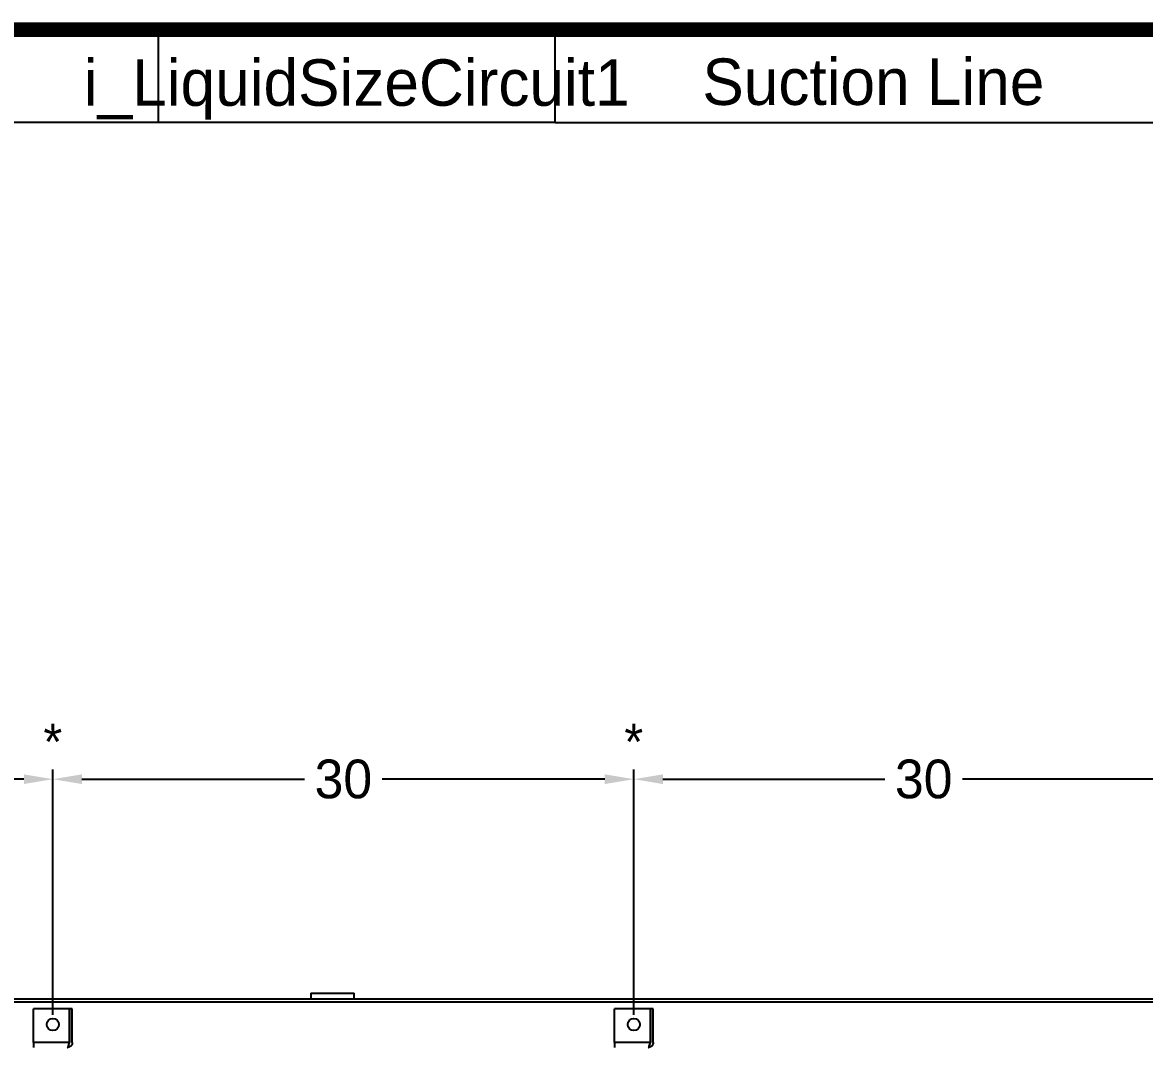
# Model space of a CAD drawing. Header units: inches. Extents: x 547 to 857, y 246 to 442.
# Drawn here: x 643.1 to 701, y 385.5 to 438.4 of the extents above; entities that cross this region are included whole.
import ezdxf
from ezdxf.enums import TextEntityAlignment as Align

# ---------------------------------------------------------------- set-up
doc = ezdxf.new("R2010")
doc.units = ezdxf.units.IN
doc.header["$MEASUREMENT"] = 0
doc.header["$PDSIZE"] = -1
doc.layers.add('C1RC', color=7, linetype='Continuous')
doc.dimstyles.new('RAE Solutions', dxfattribs={"dimtxt": 2, "dimasz": 1.5, "dimexe": 0.5, "dimexo": 0.5, "dimgap": 0.5, "dimtad": 0, "dimtih": 1, "dimtoh": 1, "dimdec": 3, "dimrnd": 0.125, "dimzin": 1, "dimdsep": 46, "dimlunit": 5, "dimtxsty": 'Standard', "dimcen": 0.09, "dimadec": 0, "dimazin": 0, "dimtfac": 1, "dimtdec": 3, "dimtofl": 0, "dimtmove": 0, "dimatfit": 3, "dimfxl": 1, "dimtolj": 1, "dimtzin": 1, "dimarcsym": 0})

# ---------------------------------------------------------------- blocks, each defined once
blk = doc.blocks.new('*D208')
at = {"color": 0, "lineweight": -2}
for p, q in [((613.602, 387.183), (613.602, 399.857)), ((644.665, 387.183), (644.665, 399.857)), ((615.102, 399.357), (627.3, 399.357)), ((643.165, 399.357), (630.967, 399.357))]:
    blk.add_line(p, q, dxfattribs=at)
at = {"color": 0}
for points in [[(615.102, 399.607), (615.102, 399.107), (613.602, 399.357)], [(643.165, 399.607), (643.165, 399.107), (644.665, 399.357)]]:
    blk.add_solid(points, dxfattribs=at)
at = {"layer": 'Defpoints', "color": 0}
for p in [(644.665, 399.357), (613.602, 386.683), (644.665, 386.683)]:
    blk.add_point(p, dxfattribs=at)
at = {"color": 0, "insert": (629.133, 399.357), "char_height": 2, "attachment_point": 5}
blk.add_mtext('\\A1;31', dxfattribs=at)
blk = doc.blocks.new('*D209')
at = {"color": 0, "lineweight": -2}
for p, q in [((644.665, 387.183), (644.665, 399.857)), ((674.665, 387.183), (674.665, 399.857)), ((646.165, 399.357), (657.665, 399.357)), ((673.165, 399.357), (661.665, 399.357))]:
    blk.add_line(p, q, dxfattribs=at)
at = {"color": 0}
for points in [[(646.165, 399.607), (646.165, 399.107), (644.665, 399.357)], [(673.165, 399.607), (673.165, 399.107), (674.665, 399.357)]]:
    blk.add_solid(points, dxfattribs=at)
at = {"layer": 'Defpoints', "color": 0}
for p in [(674.665, 399.357), (644.665, 386.683), (674.665, 386.683)]:
    blk.add_point(p, dxfattribs=at)
at = {"color": 0, "insert": (659.665, 399.357), "char_height": 2, "attachment_point": 5}
blk.add_mtext('\\A1;30', dxfattribs=at)
blk = doc.blocks.new('*D210')
at = {"color": 0, "lineweight": -2}
for p, q in [((674.665, 387.183), (674.665, 399.857)), ((704.602, 387.183), (704.602, 399.857)), ((676.165, 399.357), (687.633, 399.357)), ((703.102, 399.357), (691.633, 399.357))]:
    blk.add_line(p, q, dxfattribs=at)
at = {"color": 0}
for points in [[(676.165, 399.607), (676.165, 399.107), (674.665, 399.357)], [(703.102, 399.607), (703.102, 399.107), (704.602, 399.357)]]:
    blk.add_solid(points, dxfattribs=at)
at = {"layer": 'Defpoints', "color": 0}
for p in [(704.602, 399.357), (674.665, 386.683), (704.602, 386.683)]:
    blk.add_point(p, dxfattribs=at)
at = {"color": 0, "insert": (689.633, 399.357), "char_height": 2, "attachment_point": 5}
blk.add_mtext('\\A1;30', dxfattribs=at)

msp = doc.modelspace()

# ---------------------------------------------------------------- linework, layer by layer
at = {"linetype": 'Continuous', "lineweight": 25}
for p, q in [((657.977, 388.2998), (657.977, 388.007)), ((657.977, 388.2998), (660.227, 388.2998)), ((660.227, 388.007), (660.227, 388.2998)), ((612.4765, 388.007), (705.7275, 388.007)), ((612.4765, 387.85), (705.7275, 387.85)), ((643.6645, 385.7595), (643.6645, 387.4955)), ((645.5275, 387.4955), (643.6645, 387.4955)), ((645.5275, 385.7595), (645.5275, 387.4955)), ((645.6645, 387.4955), (645.5345, 387.4955)), ((645.5345, 385.7595), (645.5345, 387.4955)), ((645.6645, 385.7595), (645.6645, 387.4955)), ((673.6645, 385.7595), (673.6645, 387.4955)), ((675.5275, 387.4955), (673.6645, 387.4955)), ((675.5275, 385.7595), (675.5275, 387.4955)), ((675.6645, 387.4955), (675.5345, 387.4955)), ((675.5345, 385.7595), (675.5345, 387.4955)), ((675.6645, 385.7595), (675.6645, 387.4955)), ((645.5275, 385.7595), (643.6645, 385.7595)), ((643.6645, 385.7595), (643.6645, 385.4955)), ((675.5275, 385.7595), (673.6645, 385.7595)), ((673.6645, 385.7595), (673.6645, 385.4955))]:
    msp.add_line(p, q, dxfattribs=at)
at = {"const_width": 0.7526}
msp.add_lwpolyline([(551.9978, 249.9162), (853.0442, 249.9162), (853.0442, 438.0702), (551.9978, 438.0702), (551.9978, 249.9162)], dxfattribs=at)
at = {"linetype": 'Continuous', "lineweight": 25}
for centre in [(644.6645, 386.683), (674.6645, 386.683)]:
    msp.add_circle(centre, 0.3125, dxfattribs=at)
for points, knots in [([(645.4005, 385.4955), (645.4111, 385.4995), (645.4323, 385.5074), (645.464, 385.5685), (645.4957, 385.6557), (645.5169, 385.7249), (645.5275, 385.7595)], [0, 0, 0, 0, 0.2499999, 0.5000007, 0.7499993, 1, 1, 1, 1]), ([(645.6645, 385.7595), (645.662, 385.7316), (645.6568, 385.6759), (645.6168, 385.6011), (645.5583, 385.5427), (645.4841, 385.5033), (645.4288, 385.4981), (645.4005, 385.4955)], [0, 0, 0, 0, 0.1907776, 0.381661, 0.5768535, 0.7838767, 1, 1, 1, 1]), ([(675.4005, 385.4955), (675.4111, 385.4995), (675.4323, 385.5074), (675.464, 385.5685), (675.4957, 385.6557), (675.5169, 385.7249), (675.5275, 385.7595)], [0, 0, 0, 0, 0.2499999, 0.5000007, 0.7499993, 1, 1, 1, 1]), ([(675.6645, 385.7595), (675.662, 385.7316), (675.6568, 385.6759), (675.6168, 385.6011), (675.5583, 385.5427), (675.4841, 385.5033), (675.4288, 385.4981), (675.4005, 385.4955)], [0, 0, 0, 0, 0.1907776, 0.381661, 0.5768535, 0.7838767, 1, 1, 1, 1])]:
    msp.add_open_spline(points, degree=3, knots=knots, dxfattribs=at)
at = {"layer": 'C1RC'}
for p, q in [((650.1146, 433.2703), (650.1146, 438.0783)), ((670.5973, 433.2703), (670.5973, 438.0783)), ((670.5973, 433.2703), (595.8717, 433.2703)), ((670.5973, 433.2703), (732.9214, 433.2703))]:
    msp.add_line(p, q, dxfattribs=at)

# ---------------------------------------------------------------- texts
at = {"linetype": 'Continuous', "lineweight": 25}
for p in [(644.6599, 400.3546), (674.6599, 400.3546)]:
    msp.add_text('*', height=1.8706, dxfattribs=at).set_placement(p, align=Align.CENTER)
at = {"layer": 'C1RC'}
msp.add_text('i_LiquidSizeCircuit1', height=2.399976, dxfattribs=at).set_placement((660.3542, 434.1406), align=Align.CENTER)
msp.add_text('Suction Line', height=2.399976, dxfattribs=at).set_placement((678.2019, 434.185))

# ---------------------------------------------------------------- dimensions: what is measured, and where the dimension line sits
for base, p1, p2, picture, middle in [((644.6645421022, 399.3569434638), (613.6020421022, 386.6830083522), (644.6645421022, 386.6830083792), '*D208', (629.1332921022, 399.3569434638)), ((674.6645, 399.3569), (644.6645, 386.683), (674.6645, 386.683), '*D209', (659.6645, 399.3569)), ((704.6020421022, 399.3569434638), (674.6645421022, 386.6830083792), (704.6020421022, 386.6830083523), '*D210', (689.6332921022, 399.3569434638))]:
    dim = msp.add_linear_dim(base=base, p1=p1, p2=p2, dimstyle='RAE Solutions')
    dim.commit()
    dim.dimension.update_dxf_attribs({"geometry": picture, "text_midpoint": middle})

doc.saveas('drawing.dxf')
